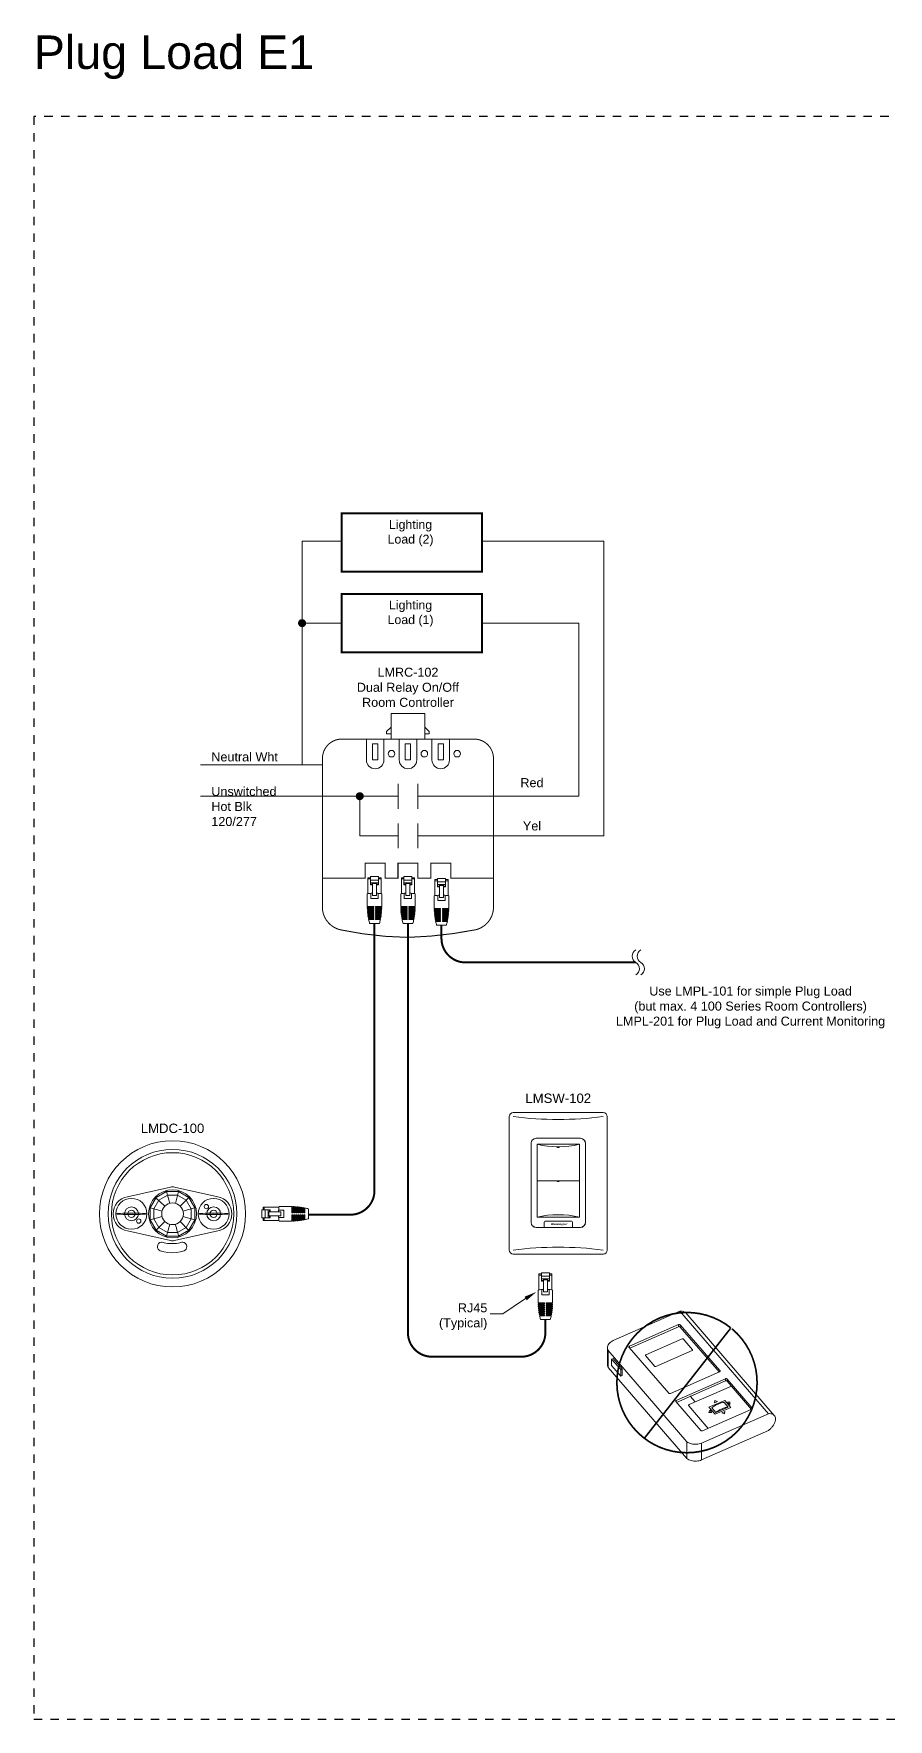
# Model space of a CAD drawing. Header units: inches. Extents: x -60 to 2005, y -577 to 104.
# Drawn here: x 11.6 to 37.2, y -9.7 to 40.7 of the extents above; entities that cross this region are included whole.
import ezdxf

# ---------------------------------------------------------------- set-up
doc = ezdxf.new("R2010")
doc.units = ezdxf.units.IN
doc.header["$MEASUREMENT"] = 0
doc.linetypes.add('Demo', pattern=[0.5, 0.25, -0.25])
doc.linetypes.add('HIDDEN2', pattern=[0.1875, 0.125, -0.0625])
doc.layers.get('0').update_dxf_attribs({"lineweight": 5})
doc.layers.add('PS Borders', color=40, linetype='Demo', lineweight=5, plot=False)
for name, color, linetype, lineweight in [('WS', 3, 'Continuous', 5), ('WS_DETAIL', 7, 'Continuous', 5), ('WS_LineVoltage', 1, 'Continuous', 5)]:
    doc.layers.add(name, color=color, linetype=linetype, lineweight=lineweight)
doc.styles.add('ARIAL', font='arial.ttf')

# ---------------------------------------------------------------- blocks, each defined once
blk = doc.blocks.new('A$C756910A1')
at = {"layer": 'WS_DETAIL'}
for p, q in [((0.1502355164945186, 6.597127019628033), (0.1502355164945186, 10.17284573411285)), ((0.1502355164945186, 10.17284573411285), (0.725468666911155, 10.17284573411285)), ((0.725468666911155, 9.924815362676668), (0.1502355164945186, 9.924815362676668)), ((0.725468666911155, 10.42537585766053), (0.725468666911155, 8.556956961277706)), ((0.725468666911155, 10.42537585766053), (2.506894660563006, 10.42537585766053)), ((2.506894660563063, 9.659063592378288), (0.7254686669112118, 9.659063592378288)), ((2.50689466056312, 9.057957948058288), (0.7254686669112118, 9.057957948058288)), ((0.7254686669112118, 8.735258730937062), (1.168555581693539, 8.735258730937062)), ((0.725468666911155, 8.556956961277706), (1.168555581693596, 8.556956961277706)), ((1.168555581693596, 6.169918262987323), (1.168555581693539, 9.057957948058288)), ((1.168555581693596, 8.848221287137449), (2.063807745780679, 8.848221287137449)), ((2.063807745780906, 6.169918262987323), (2.063807745780679, 9.057957948058288)), ((2.063807745780679, 8.735258730937062), (2.50689466056312, 8.735258730937062)), ((2.506894660563177, 8.556956961277706), (2.063807745780736, 8.556956961277706)), ((2.506894660563006, 10.42537585766053), (2.506894660563177, 8.556956961277706)), ((3.082127810979699, 10.17284573411285), (2.506894660563063, 10.17284573411285)), ((3.082127810979699, 9.924815362676668), (2.506894660563063, 9.924815362676668)), ((3.082127810979927, 6.597127019628033), (3.082127810979699, 10.17284573411285)), ((-6.402811436601041e-08, 6.564808555890693), (-6.402811436601041e-08, 3.726134365787232)), ((0.8080907998544546, 6.700560145413647), (0.8080907998544546, 5.545980966034392)), ((0.8080907998544546, 5.545980966034392), (2.424272527619593, 5.545980966034392)), ((1.168555581693539, 6.169918262987323), (2.063807745780906, 6.169918262987323)), ((2.42427252761965, 6.700560145413647), (2.424272527619593, 5.545980966034392)), ((3.232363391502219, 6.564808555890693), (3.232363391502219, 3.726134365787232)), ((-6.402811436601041e-08, 3.726134365787232), (1.427763863659294, 3.726134365787232)), ((0.001803363048139772, 3.50558276794095), (1.427763863659294, 3.50558276794095)), ((0.007215091914673621, 3.285031170094669), (1.427763863659294, 3.285031170094669)), ((0.01623947130153169, 3.064479572248388), (1.427763863659294, 3.064479572248388)), ((0.02888376853442765, 2.843927974402106), (1.427763863659294, 2.843927974402106)), ((0.04515819889135742, 2.623376376555825), (1.427763863659294, 2.623376376555825)), ((0.06507596708863161, 2.402824778709544), (1.427763863659294, 2.402824778709544)), ((0.08865332129224157, 2.182273180863262), (1.427763863659294, 2.182273180863433)), ((0.1159096201752448, 1.961721583016981), (1.427763863659294, 1.961721583017152)), ((0.1468674136732773, 1.74116998517087), (1.427763863659294, 1.74116998517087)), ((0.1815525382387762, 1.520618387324589), (1.427763863659294, 1.520618387324589)), ((0.2199942275513251, 1.300066789478308), (1.427763863659237, 1.300066789478308)), ((0.2622252398203102, 1.079515191632026), (1.427763863659294, 1.079515191632026)), ((0.3082820030148525, 0.8589635937857452), (1.427763863659294, 0.8589635937857452)), ((0.8902139495456538, 3.726134365787232), (0.8902139495456538, 3.50558276794095)), ((0.8902139495456538, 3.285031170094669), (0.8902139495456538, 3.064479572248388)), ((0.8902139495456538, 2.843927974402106), (0.8902139495456538, 2.623376376555825)), ((0.8902139495457106, 2.402824778709544), (0.8902139495457106, 2.182273180863262)), ((0.8902139495457106, 1.961721583017152), (0.8902139495457106, 1.74116998517087)), ((0.8902139495457106, 1.520618387324589), (0.8902139495457106, 1.300066789478308)), ((0.8902139495457106, 1.079515191632026), (0.8902139495457106, 0.8589635937857452)), ((1.427763863659294, 3.50558276794095), (1.427763863659237, 3.726134365787232)), ((1.427763863659294, 3.064479572248388), (1.427763863659294, 3.285031170094669)), ((1.427763863659294, 2.623376376555825), (1.427763863659294, 2.843927974402106)), ((1.427763863659294, 2.182273180863262), (1.427763863659294, 2.402824778709544)), ((1.427763863659237, 1.74116998517087), (1.427763863659294, 1.961721583017152)), ((1.427763863659294, 1.300066789478308), (1.427763863659237, 1.520618387324589)), ((1.427763863659294, 0.8589635937857452), (1.427763863659294, 1.079515191632026)), ((1.804599463815038, 3.726134365787232), (3.232363391502219, 3.726134365787232)), ((1.804599463814753, 3.50558276794095), (1.804599463814753, 3.726134365787232)), ((1.804599463814981, 3.50558276794095), (3.230559964426021, 3.50558276794095)), ((1.804599463814981, 3.285031170094669), (3.225148235559374, 3.285031170094669)), ((1.804599463814753, 3.064479572248388), (1.804599463814753, 3.285031170094669)), ((1.804599463814981, 3.064479572248388), (3.216123856172572, 3.064479572248388)), ((1.804599463814981, 2.843927974402106), (3.203479558939677, 2.843927974402106)), ((1.804599463814753, 2.623376376555825), (1.804599463814753, 2.843927974402106)), ((1.804599463814924, 2.623376376555825), (3.187205128582747, 2.623376376555825)), ((1.804599463814867, 2.402824778709544), (3.167287360385473, 2.402824778709544)), ((1.804599463814753, 2.182273180863262), (1.804599463814753, 2.402824778709544)), ((1.804599463814867, 2.182273180863433), (3.143710006181806, 2.182273180863433)), ((1.804599463814867, 1.961721583017152), (3.116453707298803, 1.961721583017152)), ((1.804599463814753, 1.74116998517087), (1.804599463814753, 1.961721583017152)), ((1.80459946381481, 1.74116998517087), (3.085495913800827, 1.74116998517087)), ((1.80459946381481, 1.520618387324589), (3.050810789235328, 1.520618387324589)), ((1.804599463814753, 1.300066789478308), (1.804599463814753, 1.520618387324589)), ((1.804599463814753, 1.300066789478308), (3.012369099922722, 1.300066789478308)), ((1.804599463814753, 1.079515191632026), (2.970138087653794, 1.079515191632026)), ((1.804599463814753, 0.8589635937857452), (1.804599463814753, 1.079515191632026)), ((1.804599463814753, 0.8589635937857452), (2.924081324459308, 0.8589635937857452)), ((2.34214937792845, 3.726134365787232), (2.34214937792845, 3.50558276794095)), ((2.34214937792845, 3.285031170094669), (2.34214937792845, 3.064479572248388)), ((2.34214937792845, 2.843927974402106), (2.34214937792845, 2.623376376555825)), ((2.34214937792845, 2.402824778709544), (2.34214937792845, 2.182273180863433)), ((2.34214937792845, 1.961721583017152), (2.34214937792845, 1.74116998517087)), ((2.34214937792845, 1.520618387324589), (2.342149377928394, 1.300066789478308)), ((2.34214937792845, 1.079515191632026), (2.342149377928394, 0.8589635937857452)), ((2.691792117421215, -1.891327769953932e-07), (0.524929496546207, -1.891327769953932e-07))]:
    blk.add_line(p, q, dxfattribs=at)
for centre, radius, start, end in [((1.61618166373708, -0.5828206012761257), 7.328072457716479, 93.50202068223433, 102.7411415662108), ((1.61618166373708, -0.5828206012761257), 7.328072457716479, 77.25885843378917, 86.49797931776406), ((13.48717119514313, 3.726134365787232), 13.48717125917128, 180.9369821694481, 181.8742150375743), ((13.48717119514313, 3.726134365787232), 13.48717125917128, 182.8119499073921, 183.7504392946456), ((13.48717119514313, 3.726134365787232), 13.48717125917128, 184.6899375443662, 185.6307014597895), ((13.48717119514313, 3.726134365787232), 13.48717125917128, 186.5729909480418, 187.5170696871769), ((13.48717119514313, 3.726134365787232), 13.48717125917128, 188.4632058194769, 189.4116726762505), ((13.48717119514313, 3.726134365787232), 13.48717125917128, 190.3627495398733, 191.316722449262), ((13.48717119514313, 3.726134365787232), 13.48717125917128, 192.2738850556991, 196.037861357714), ((-10.25480786766903, 3.726134365787232), 13.48717125917128, 343.9621386422843, 347.7261149443008), ((-10.25480786766903, 3.726134365787232), 13.48717125917128, 348.683277550738, 349.6372504601267), ((-10.25480786766903, 3.726134365787232), 13.48717125917128, 350.5883273237479, 351.5367941805232), ((-10.25480786766903, 3.726134365787232), 13.48717125917128, 352.4829303128231, 353.4270090519582), ((-10.25480786766903, 3.726134365787232), 13.48717125917128, 354.3692985402105, 355.3100624556338), ((-10.25480786766903, 3.726134365787232), 13.48717125917128, 356.2495607053528, 357.1880500926079), ((-10.25480786766903, 3.726134365787232), 13.48717125917128, 358.1257849624257, 359.0630178305502)]:
    blk.add_arc(centre, radius, start, end, dxfattribs=at)
blk = doc.blocks.new('RJ45')
at = {"layer": 'WS_DETAIL', "xscale": 1.117448685388325, "yscale": 1.117448685388325, "zscale": 1.117448685388325}
blk.add_blockref('A$C756910A1', (59.47218582368797, 150.6837771156898), dxfattribs=at)
blk = doc.blocks.new('A$C28216DC1')
at = {"layer": 'WS_DETAIL'}
blk.add_lwpolyline([(22.83697542765259, 8.112517251238131), (17.12524449549676, 4.269726804033439), (13.97524449549678, 4.269726804033439)], dxfattribs=at)
blk.add_solid([(23.11238709094368, 7.665557056451917), (22.56156376436138, 8.559477446024175), (25.51873659636902, 9.764987230984957)], dxfattribs=at)
at = {"layer": 'WS_DETAIL', "linetype": 'Continuous', "insert": (13.28571388347677, 3.589285798523576), "char_height": 2.25, "width": 37.309, "attachment_point": 6, "style": 'ARIAL'}
blk.add_mtext('\\pi29.81;RJ45\\P\\pi22.42;(Typical)', dxfattribs=at)
blk = doc.blocks.new('LMCT-100_i')
at = {"extrusion": (0, 0.700492184359551, 0.7136600728996858)}
for p, q in [((-24.44051979971255, 12.57079263700643), (-4.486888448264381, 21.33803631220189)), ((21.95624224079938, -9.313661705368759), (-4.486888448264381, 21.33803631220189)), ((-2.717231222887222, 20.82463144037501), (23.72589946617654, -9.827066577195637)), ((-19.59954301198695, 10.8448005111868), (-4.884778227331026, 17.31018649622479)), ((-4.884778227331026, 16.68863480491632), (-19.51727509472448, 10.25939576799874)), ((-4.886618127256838, 17.30576061950671), (-4.886618127256838, 16.68420892819825)), ((-4.391321453515843, 17.22167824192627), (-4.391321453515843, 16.6001265506178)), ((-4.389481553587302, 17.22610411864434), (7.4703245793321, 3.582502507329536)), ((7.204379002238511, 3.165466231615255), (-4.389481553587302, 16.60455242733519)), ((-26.12899099522338, 10.41384870882871), (-26.12899099522338, 5.370304981418485)), ((-7.852679066070323, -3.148610614938207), (-19.71736153760548, 10.49132705089551)), ((-19.59954301198695, 10.8448005111868), (-19.59954301198695, 10.35475706943043)), ((-25.93475243969851, 9.587395269812532), (-25.93475243969851, 4.543851542402308)), ((-25.91847828684502, 9.587395269812475), (-2.402860227256951, -17.68972491535828)), ((-24.48422614647234, 7.23458586024276), (-24.92059356886921, 7.042854367529117)), ((-24.92059356886921, 7.042854367529117), (-22.19961539260521, 3.888817791757674)), ((-24.92059356886921, 7.042854367529117), (-24.92059356886921, 5.109951032175104)), ((-22.19961539260521, 1.955914456403661), (-24.92059356886921, 5.109951032175104)), ((-22.19961539260521, 3.888817791757674), (-21.76324797020834, 4.080549284471317)), ((-22.19961539260521, 1.955914456403661), (-22.19961539260521, 3.888817791757674)), ((-21.76324797020834, 2.147645949117305), (-22.19961539260521, 1.955914456403661)), ((-21.76324797020834, 2.147645949117305), (-21.76324797020834, 4.080549284471317)), ((7.357382392326599, 3.232692992519333), (-7.357382392326599, -3.232692992519333)), ((-5.597474011296526, -5.329236924383622), (9.1172907733594, 1.136149060654361)), ((9.1172907733594, 0.5145973693458927), (-5.515206094036785, -5.914641667571686)), ((7.4703245793321, 3.582502507329536), (7.4703245793321, 3.313141944706558)), ((9.1172907733594, 1.136149060654361), (9.1172907733594, 0.5145973693458927)), ((9.612587447100395, 1.052066683073917), (17.09923738494172, -7.626124101380356)), ((9.612587447100395, 1.052066683073917), (9.612587447100395, 0.4305149917654489)), ((16.89915094206344, -8.015744509792057), (9.612587447100395, 0.4305149917654489)), ((-1.719235093600673, -6.577313333591064), (10.88177504505302, -1.040670679762343)), ((0.06747602143377662, -5.792266669814808), (-1.381705464251809, -4.098460611872952)), ((1.771357400926263, -14.36090116912851), (-5.715292536915058, -5.682710384674238)), ((-5.597474011296526, -5.329236924383622), (-5.597474011296526, -5.819280366139992)), ((3.956620872595977, -13.70244448404719), (-1.837053619219205, -6.93078679388168)), ((21.95624224079938, -9.313661705368759), (2.002610889351217, -18.08090538056422)), ((16.98141885932591, -7.979597561670971), (2.266654074669987, -14.44498354670964)), ((4.196758868833513, -7.40272961407436), (8.897864638740884, -5.337153724566633)), ((5.997204944441819, -9.489726424529863), (4.196758868833513, -7.40272961407436)), ((5.046376387477267, -8.959563127413503), (4.420211630052563, -8.233740860770013)), ((6.239682926851401, -8.966134933336662), (5.035606657972039, -7.570423411210186)), ((5.997204944441819, -9.489726424529863), (10.69831071435192, -7.424150535022818)), ((6.239682926851401, -8.966134933336662), (9.961627843581027, -7.330783580198158)), ((8.757551574701665, -5.935072058071682), (9.961627843581027, -7.330783580198158)), ((10.69831071435192, -7.424150535022818), (8.897864638740884, -5.337153724566633)), ((17.09923738494172, -7.626124101380356), (17.09923738494172, -7.895484664003334)), ((2.002610889351217, -23.12444910797444), (21.95624224079938, -14.35720543277898)), ((-2.402860227256951, -22.73326864276851), (-2.402860227256951, -17.68972491535828)), ((2.002610889351217, -18.08090538056422), (2.002610889351217, -23.12444910797444))]:
    blk.add_line(p, q, dxfattribs=at)
at = {"extrusion": (0, 0.7004921843595511, 0.7136600728996857)}
for p, q in [((-14.70931193467322, 8.31318219588411), (-3.840769307048959, 13.08861178723532)), ((-3.474935867597651, 13.02650730113942), (-0.7298737424184765, 9.81294233349854)), ((-12.03145932184316, 4.847181525602537), (-14.79633443803823, 8.052101476814869)), ((-0.7970832547675855, 9.560506630858526), (-11.66562588239185, 4.785077039507314))]:
    blk.add_line(p, q, dxfattribs=at)
for p, q in [((4.420211630052563, -8.233740860770013), (4.201160979405813, -8.906502065499353)), ((5.046376387477267, -8.959563127413503), (4.201160979405813, -8.906502065499353)), ((5.825124915138531, -6.070332663153067), (5.926945866458027, -5.370173167030771)), ((6.708125768245282, -5.697224422002819), (5.926945866458027, -5.370173167030771)), ((8.869790295071198, -9.361125233524717), (8.088610393286672, -9.03407397855267)), ((8.869790295071198, -9.361125233524717), (8.971611246390694, -8.660965737402421)), ((9.77815497038182, -5.848490954114595), (10.47576362223708, -5.730452845883065)), ((10.40431972780925, -6.574313220758086), (10.47576362223708, -5.730452845883065))]:
    blk.add_line(p, q)
at = {"extrusion": (-0.3104717444789598, -0.6279304071543332, 0.7136600728996858)}
for p, q in [((6.708125768245282, -5.697224422002819), (5.825124915138531, -6.070332663153067)), ((8.971611246390694, -8.660965737402421), (8.088610393286672, -9.03407397855267))]:
    blk.add_line(p, q, dxfattribs=at)
at = {"extrusion": (-0.6929211542447129, 0.1027111208632735, 0.7136600728996859)}
blk.add_line((10.40431972780925, -6.574313220758086), (9.77815497038182, -5.848490954114595), dxfattribs=at)
for centre in [(-4.705031251709897, 16.86816472484861), (-4.705031251709897, 16.24661303354014)]:
    blk.add_arc(centre, 0.4771710611675499, 48.60147049719829, 112.128986315315)
for points, knots in [([(-4.486888448264381, 21.33803631220189), (-4.238120042198261, 21.37196342360994), (-3.764438251418596, 21.37781585958783), (-3.162233271927562, 21.20833884516355), (-2.850650531434894, 20.97660660489714), (-2.722663423943686, 20.83092583641428), (-2.717233280273376, 20.82462966565231)], [0, 0, 0, 0, 0.1, 0.2, 0.3, 0.3044798533562353, 0.3044798533562353, 0.3044798533562353, 0.3044798533562353]), ([(-25.93475243969851, 4.543851542402308), (-26.02222962250062, 4.723554127110219), (-26.10790650958597, 4.999213777196928), (-26.12888773163604, 5.279839559574611), (-26.12889718327688, 5.370304986410247)], [0, 0, 0, 0, 0.1666666666666667, 0.2459577963365141, 0.2459577963365141, 0.2459577963365141, 0.2459577963365141])]:
    blk.add_open_spline(points, degree=3, knots=knots)
for points in [[(-24.44051979972073, 12.57079263701598), (-24.66779222213563, 12.47137887889335), (-25.08942409667952, 12.23496452175732), (-25.59616974323262, 11.78912937907444), (-25.95024997012342, 11.27362754511159), (-26.13427377758717, 10.71474637041842), (-26.13834288578209, 10.14068450799323), (-26.02222962250062, 9.767097854521126), (-25.93475243969851, 9.587395269812532)], [(-19.71736153760548, 10.49132705089551), (-19.73392828173792, 10.51039758860907), (-19.75968319656431, 10.55170596931384), (-19.77480703516221, 10.61867621791907), (-19.76504952680307, 10.68615990578337), (-19.73118430538716, 10.74955102864692), (-19.67542667518364, 10.80448832258185), (-19.62636753781817, 10.83309614679592), (-19.59954301198695, 10.8448005111868)], [(-3.840769307048959, 13.08861178723532), (-3.821031925923762, 13.09734444727587), (-3.778279106577884, 13.11092037467142), (-3.708967095519711, 13.1188924505318), (-3.639123691666555, 13.11374907397885), (-3.573515958377811, 13.0958980428145), (-3.516657660788496, 13.06650708794041), (-3.48704950090314, 13.04064704175175), (-3.474935867597651, 13.02650730113942)], [(-14.79633443803823, 8.052101476814869), (-14.80857087996856, 8.066187257668389), (-14.82759384049359, 8.0966982378402), (-14.8387645310836, 8.146163452703831), (-14.83155749127991, 8.196007901389066), (-14.80654413850471, 8.242829521111844), (-14.76536072921635, 8.283407017913078), (-14.72912492568639, 8.304537179454883), (-14.70931193467322, 8.31318219588411)], [(-0.7298737424184765, 9.81294233349854), (-0.7176373004881498, 9.79885655264502), (-0.6986143399603861, 9.76834557247389), (-0.6874436493731082, 9.718880357609578), (-0.6946506891767967, 9.669035908925025), (-0.7196640419520008, 9.622214289202248), (-0.7608474512376233, 9.581636792401014), (-0.7970832547675855, 9.560506630858526), (-0.8168962457834823, 9.551861614429981)], [(-11.66562588239185, 4.785077039507314), (-11.68536326351705, 4.776344379466764), (-11.72811608286293, 4.762768452071214), (-11.7974280939211, 4.754796376210834), (-11.86727149777425, 4.759939752763785), (-11.932879231063, 4.77779078392814), (-11.98973752865231, 4.807181738802228), (-12.01934568853494, 4.833041784990883), (-12.03145932184316, 4.847181525602537)], [(7.4703245793321, 3.582502507329536), (7.486891323464533, 3.563431969615976), (7.512646238290927, 3.522123588911199), (7.527770076888828, 3.455153340305969), (7.518012568532413, 3.387669652441673), (7.484147347116505, 3.324278529578123), (7.42838971691026, 3.269341235643196), (7.379330579547513, 3.240733411429119), (7.352506053713569, 3.229029047038239)], [(9.1172907733594, 1.136149060654361), (9.144012932041278, 1.147972084480671), (9.20189536413136, 1.16635233887223), (9.295735906914615, 1.177145618628856), (9.390295894823339, 1.170182074503145), (9.479121268794643, 1.146013818118718), (9.556100906610936, 1.10622182368229), (9.596186971812585, 1.071210276134252), (9.612587447100395, 1.052066683073917)], [(9.612587447100395, 0.4305149917654489), (9.596186971812585, 0.4496585848257837), (9.556100906610936, 0.4846701323738216), (9.479121268794643, 0.5244621268102492), (9.390295894823339, 0.548630383194677), (9.295735906914615, 0.5555939273203876), (9.20189536413136, 0.5448006475637612), (9.144012932041278, 0.5264203931715201), (9.1172907733594, 0.5145973693458927)], [(-7.357382392326599, -3.232692992519333), (-7.384104551011205, -3.24451601634496), (-7.441986983101287, -3.262896270736519), (-7.535827525884542, -3.273689550493145), (-7.630387513793266, -3.266726006367435), (-7.71921288776457, -3.242557749983007), (-7.796192525580864, -3.202765755546579), (-7.836278590782513, -3.167754207998541), (-7.852679066070323, -3.148610614938207)], [(-5.715292536915058, -5.682710384674238), (-5.731859281047491, -5.66363984696136), (-5.757614195873884, -5.622331466256583), (-5.772738034471786, -5.555361217651352), (-5.762980526112642, -5.487877529787056), (-5.729115304696734, -5.424486406923506), (-5.673357674493218, -5.36954911298858), (-5.624298537130471, -5.340941288774502), (-5.597474011296526, -5.329236924383622)], [(-1.837053619219205, -6.93078679388168), (-1.853620363351638, -6.911716256168802), (-1.879375278178031, -6.870407875464025), (-1.894499116775933, -6.803437626858795), (-1.884741608416789, -6.735953938994498), (-1.850876387000881, -6.672562816130949), (-1.795118756797365, -6.617625522196022), (-1.74605961943189, -6.589017697981944), (-1.719235093600673, -6.577313333591064)], [(5.035606657972039, -7.570423411210186), (5.327482547349518, -7.335464339756754), (5.938663606628779, -6.905081994664215), (6.896579116336852, -6.401502214649554), (7.854494626042197, -6.063302516440217), (8.465675685324186, -5.956602344371731), (8.757551574701665, -5.935072058071682)], [(9.961627843581027, -7.330783580198158), (9.669751954203548, -7.352313866498207), (9.058570894924287, -7.459014038566693), (8.100655385216214, -7.79721373677603), (7.142739875508141, -8.30079351679069), (6.53155881622888, -8.73117586188323), (6.239682926851401, -8.966134933336662)], [(17.09923738494172, -7.626124101380356), (17.11580412907415, -7.645194639093233), (17.14155904390054, -7.686503019798693), (17.15668288249844, -7.753473268403241), (17.14692537414203, -7.820956956267537), (17.11306015272612, -7.884348079131769), (17.0573025225226, -7.939285373066696), (17.00824338515713, -7.967893197280773), (16.98141885932591, -7.979597561670971)], [(21.95624224079938, -14.35720543277898), (22.2050106468655, -14.1725243924916), (22.67869243764517, -13.76212340460643), (23.2808974171362, -13.06345170830855), (23.73803204733895, -12.32175630499887), (24.02358014820902, -11.58092101803504), (24.12065440332617, -10.88443229475888), (24.02358014820902, -10.27324871060387), (23.73803204733895, -9.783342163096904), (23.2808974171362, -9.4433591724071), (22.67869243764517, -9.273882157982825), (22.2050106468655, -9.279734593960029), (21.95624224079938, -9.313661705368759)], [(2.266654074669987, -14.44498354670964), (2.239931915988109, -14.45680657053526), (2.182049483898027, -14.4751868249275), (2.088208941112043, -14.48598010468413), (1.993648953203319, -14.47901656055774), (1.904823579232016, -14.45484830417331), (1.827843941415722, -14.41505630973688), (1.787757876214073, -14.38004476218953), (1.771357400926263, -14.36090116912851)], [(-2.402860227256951, -17.68972491535828), (-2.217414751289198, -17.82638210730147), (-1.802286269346496, -18.06858719726642), (-1.082219676302429, -18.32447769354621), (-0.3001179330253763, -18.45886179424883), (0.5042814598996301, -18.46534985819835), (1.290258562984036, -18.34318736922546), (1.775895719195887, -18.18096508065582), (2.002610889351217, -18.08090538056422)], [(2.002610889351217, -23.12444910797444), (1.775895719195887, -23.22450880806605), (1.290258562984036, -23.38673109663569), (0.5042814598996301, -23.50889358560858), (-0.3001179330253763, -23.50240552165906), (-1.082219676302429, -23.36802142095644), (-1.802286269346496, -23.11213092467733), (-2.217414751289198, -22.86992583471169), (-2.402860227256951, -22.73326864276851)]]:
    blk.add_open_spline(points, degree=3)
at = {"layer": 'WS_DETAIL'}
blk.add_line((-24.48422614647234, 7.23458586024276), (-21.76324797020834, 4.080549284471317), dxfattribs=at)
at = {"layer": 'WS_DETAIL', "extrusion": (0, 0.700492184359551, 0.7136600728996858)}
blk.add_line((-25.93475243969851, 4.543851542402308), (-2.402860227256951, -22.73326864276851), dxfattribs=at)
blk = doc.blocks.new('WallPlate1Gang')
for p, q in [((-11.71560339813476, 0.9597739813546919), (-11.71560339813476, 32.86604029849464)), ((-10.75582941678005, 33.82581427984933), (10.75582941678005, 33.82581427984933)), ((11.71560339813465, 32.86604029849464), (11.7156033981347, 0.9597739813546919)), ((-6.49294022247841, 26.51140040453539), (-6.49294022247841, 7.568889972714588)), ((-5.313412222478405, 27.69092840453541), (5.313412222478462, 27.6909284045354)), ((6.492940222478467, 26.51140040453539), (6.492940222478467, 7.568889972714588)), ((5.313412222478462, 6.389361972714581), (-5.313412222478405, 6.389361972714583)), ((-10.75582941678005, 0), (10.75582941678005, 0))]:
    blk.add_line(p, q)
for centre, radius, start, end in [((-10.75582941678005, 32.86604029849464), 0.9597739813546936, 90, 180), ((0, 117.4969981857144), 85.31170435146186, 262.7570542872498, 277.2429457127502), ((10.75582941678005, 32.86604029849464), 0.9597739813546936, 0, 90), ((-5.313412222478405, 26.51140040453539), 1.179528000000007, 90, 180), ((5.313412222478462, 26.51140040453539), 1.179528000000007, 0, 90), ((-5.313412222478405, 7.568889972714588), 1.179528000000007, 180, 270), ((5.313412222478462, 7.568889972714588), 1.179528000000007, 270, 0), ((-10.75582941678005, 0.9597739813546919), 0.9597739813546936, 180, 270), ((0, -83.67118390586506), 85.31170435146186, 82.75705428724983, 97.24294571275018), ((10.75582941678005, 0.9597739813546919), 0.9597739813546936, 270, 0)]:
    blk.add_arc(centre, radius, start, end)
blk = doc.blocks.new('*U137')
blk.add_blockref('WallPlate1Gang', (-0.004688116605848336, -0.006767870004068754))
blk = doc.blocks.new('*U251')
for p, q in [((-5.315538437853547, 21.31009046800801), (5.315538437853661, 21.31009046800801)), ((-6.495538437853497, 20.13009046800801), (-6.495538437853497, 1.180000000000007)), ((-5.071175672694949, 2.442674479446922), (-5.071175672694949, 19.88572770284941)), ((-5.07117567269492, 19.88572770284942), (5.071175672695091, 19.88572770284942)), ((-5.07117567269492, 19.88572770284942), (5.071175672695091, 19.88572770284942)), ((-0.3324708052654159, 19.2946800426495), (-0.3324708052654159, 19.18837518571002)), ((0.3324708052651886, 19.2946800426495), (0.3324708052651886, 19.18837518571002)), ((5.071175672695063, 19.88572770284941), (5.071175672694949, 2.442674479446922)), ((6.495538437853611, 20.13009046800801), (6.495538437853611, 1.180000000000007)), ((-5.071175672694953, 11.16420109114817), (-4.440892098500626e-15, 11.16420109114817)), ((-0.3324708052652738, 11.16671803299526), (-0.3324708052652738, 11.06041317605577)), ((0, 11.16420109114817), (5.071175672694949, 11.16420109114817)), ((0.3324708052653307, 11.16671803299526), (0.3324708052653307, 11.06041317605577)), ((5.315538437853661, 0), (-5.315538437853547, 0)), ((5.071175672695091, 2.442674479446922), (-5.071175672695034, 2.442674479446865)), ((-3.379226780364775, 1.238962718731031), (-3.379226780364775, 0)), ((3.140689508196488, 1.477499990899361), (-3.140689508196374, 1.477499990899361)), ((3.379226780364775, 1.238962718731031), (3.379226780364775, 0))]:
    blk.add_line(p, q)
for centre, radius, start, end in [((-5.315538437853547, 20.13009046800801), 1.180000000000007, 90, 180), ((5.315538437853661, 20.13009046800801), 1.180000000000007, 0, 90), ((1.13686837721616e-13, 41.25198141731585), 21.95981831651355, 256.6481829595008, 283.351817040499), ((-1.13686837721616e-13, 19.7343967837684), 0.639278047409695, 238.6628985518252, 301.3371014481739), ((2.842170943040401e-14, 11.60643477411416), 0.639278047409695, 238.6628985518252, 301.3371014481748), ((-5.315538437853547, 1.180000000000007), 1.180000000000007, 180, 270), ((1.13686837721616e-13, -18.9235792350195), 21.95981831651355, 76.6481829595008, 103.3518170404992), ((-3.140689508196374, 1.238962718731031), 0.2385372721683337, 90, 180), ((3.140689508196488, 1.238962718731031), 0.2385372721683337, 0, 90), ((5.315538437853661, 1.180000000000007), 1.180000000000007, 270, 0)]:
    blk.add_arc(centre, radius, start, end)
at = {"style": 'ARIAL'}
for s, insert, char_height, width, attachment_point in [('LMSW-102', (2.842170943040401e-14, 32.01990071298874), 2.25, 40.97047812115534, 2), ('{\\fArial|b1|i1|c0|p34;Wattstopper}', (-1.78636743001195, 1.039014311845471), 0.4798030524714236, 3.795287965258611, 1)]:
    blk.add_mtext(s, dxfattribs=dict(at, insert=insert, char_height=char_height, width=width, attachment_point=attachment_point))
blk = doc.blocks.new('*U257')
at = {"lineweight": 18}
for points in [[(-1.435890866418106, -5.357567472254033), (-3.923371398697839, -3.92306288453122), (-5.357875986420652, -1.436660116780359), (-5.357875986420652, 1.433426823194026), (-3.923371398697839, 3.920907355473645), (-1.435890866418106, 5.356489707725217), (1.434196073556052, 5.356489707725217), (3.921137723571462, 3.920907355473645), (5.356720075822921, 1.433426823194026), (5.356720075822921, -1.436660116780359), (3.921137723571462, -3.92306288453122), (1.434196073556052, -5.357567472254033), (-1.435890866418106, -5.357567472254033)], [(-1.197166023307375, -4.466256207004704), (-3.269168329766387, -3.268859815599768), (-4.465486956642678, -1.19631862687632), (-4.465486956642678, 1.196318626876263), (-3.269168329766387, 3.267782051070952), (-1.197166023307375, 4.464100677947243), (1.196010112709644, 4.464100677947243), (3.268012419168656, 3.267782051070952), (4.464331046044947, 1.196318626876263), (4.464331046044947, -1.19631862687632), (3.268012419168656, -3.268859815599768), (1.196010112709644, -4.466256207004704), (-1.197166023307375, -4.466256207004704)], [(-1.435890866418106, 5.356489707725217), (-0.6712169332931239, 2.502569235681648)], [(1.434196073556052, 5.356489707725217), (0.6700610226956201, 2.502569235681648)], [(-2.503416632112646, 0.6703695368620117), (-5.357875986420652, 1.433426823194026)], [(-3.969715273432655, 3.837919486762388), (-1.83250821298617, 1.830044169761976)], [(3.921137723571462, 3.920907355473645), (1.830813420124116, 1.830044169761976)], [(5.356720075822921, 1.433426823194026), (2.502260721515029, 0.6703695368620117)], [(-2.503416632112646, -0.6703695368621823), (-5.357875986420652, -1.436660116780359)], [(-1.83250821298617, -1.832199698819551), (-3.923371398697839, -3.92306288453122)], [(-0.6712169332931239, -2.502569235681705), (-1.435890866418106, -5.357567472254033)], [(3.874793848836532, -3.948929233220412), (1.828119008802275, -1.836510756934473)], [(5.356720075822921, -1.436660116780359), (2.502260721515029, -0.6703695368621823)]]:
    blk.add_lwpolyline(points, dxfattribs=at)
for points, knots in [([(17.49127090465169, -2.842170943040401e-14), (17.49127090465169, -9.661081235422472), (9.65969495672681, -17.49211830108268), (-0.0003085141666474556, -17.49211830108268), (-9.6619286318533, -17.49211830108268), (-17.49188793298487, -9.661081235422472), (-17.49188793298487, -2.842170943040401e-14), (-17.49188793298487, 9.658925706364784), (-9.6619286318533, 17.49211830108251), (-0.0003085141666474556, 17.49211830108251), (9.65969495672681, 17.49211830108251), (17.49127090465169, 9.658925706364784), (17.49127090465169, -2.842170943040401e-14)], [0, 0, 0, 0, 1, 1, 1, 2, 2, 2, 3, 3, 3, 4, 4, 4, 4]), ([(15.40633542384791, -2.842170943040401e-14), (15.40633542384791, -8.508950954223593), (8.50810355779248, -15.40772170254334), (-0.0003085141666474556, -15.40772170254334), (-8.509259468390212, -15.40772170254334), (-15.40749133444541, -8.508950954223593), (-15.40749133444541, -2.842170943040401e-14), (-15.40749133444541, 8.507873189694777), (-8.509259468390212, 15.40664393801453), (-0.0003085141666474556, 15.40664393801453), (8.50810355779248, 15.40664393801453), (15.40633542384791, 8.507873189694777), (15.40633542384791, -2.842170943040401e-14)], [0, 0, 0, 0, 1, 1, 1, 2, 2, 2, 3, 3, 3, 4, 4, 4, 4]), ([(14.62603390505643, -2.842170943040401e-14), (14.62603390505643, -8.078922907265252), (8.077536628569817, -14.62742018375198), (-0.0003085141666474556, -14.62742018375198), (-8.078692539167548, -14.62742018375198), (-14.62718981565416, -8.078922907265252), (-14.62718981565416, -2.842170943040401e-14), (-14.62718981565416, 8.077845142736436), (-8.078692539167548, 14.6252646546944), (-0.0003085141666474556, 14.6252646546944), (8.077536628569817, 14.6252646546944), (14.62603390505643, 8.077845142736436), (14.62603390505643, -2.842170943040401e-14)], [0, 0, 0, 0, 1, 1, 1, 2, 2, 2, 3, 3, 3, 4, 4, 4, 4]), ([(-14.21278935436243, -2.842170943040401e-14), (-14.21278935436243, 2.034819430218334), (-12.7443351839849, 3.730143033890812), (-10.80867009040861, 4.078260976666428), (-10.80867009040861, 4.078260976666428), (-0.4648250260437976, 6.399765771523647), (-0.4648250260437976, 6.399765771523647), (-0.3322599890116749, 6.429943178327761), (-0.1727508387613739, 6.449342939844627), (-0.0003085141666474556, 6.449342939844627)], [0, 0, 0, 0, 1, 1, 1, 2, 2, 2, 3, 3, 3, 3]), ([(5.737709836724491, -2.842170943040401e-14), (5.737709836724491, -3.170783243486454), (3.169396964791019, -5.739096115419926), (-0.0003085141666474556, -5.739096115419926), (-3.170013993124428, -5.739096115419926), (-5.738865747322222, -3.170783243486454), (-5.738865747322222, -2.842170943040401e-14), (-5.738865747322222, 3.168627714428879), (-3.170013993124428, 5.73801835089111), (-0.0003085141666474556, 5.73801835089111), (3.169396964791019, 5.73801835089111), (5.737709836724491, 3.168627714428879), (5.737709836724491, -2.842170943040401e-14)], [0, 0, 0, 0, 1, 1, 1, 2, 2, 2, 3, 3, 3, 4, 4, 4, 4]), ([(14.2116334437647, -2.842170943040401e-14), (14.2116334437647, 2.034819430218334), (12.74264039112296, 3.730143033890812), (10.80697529754667, 4.078260976666428), (10.80697529754667, 4.078260976666428), (0.4631302331817437, 6.399765771523647), (0.4631302331817437, 6.399765771523647), (0.3311040784139436, 6.429943178327761), (0.17159492816387, 6.449342939844627), (-0.0003085141666474556, 6.449342939844627)], [0, 0, 0, 0, 1, 1, 1, 2, 2, 2, 3, 3, 3, 3]), ([(-6.134944211625736, -2.842170943040401e-14), (-6.134944211625736, -2.045597075505526), (-7.793084939057337, -3.7010433916154), (-9.835987603241108, -3.7010433916154), (-11.88050691421796, -3.7010433916154), (-13.53864764164967, -2.045597075505526), (-13.53864764164967, -2.842170943040401e-14), (-13.53864764164967, 2.042363781919306), (-11.88050691421796, 3.701043391615343), (-9.835987603241108, 3.701043391615343), (-7.793084939057337, 3.701043391615343), (-6.134944211625736, 2.042363781919306), (-6.134944211625736, -2.842170943040401e-14)], [0, 0, 0, 0, 1, 1, 1, 2, 2, 2, 3, 3, 3, 4, 4, 4, 4]), ([(-6.134944211625736, -2.842170943040401e-14), (-6.134944211625736, -2.045597075505526), (-7.793084939057337, -3.7010433916154), (-9.835987603241108, -3.7010433916154), (-11.88050691421796, -3.7010433916154), (-13.53864764164967, -2.045597075505526), (-13.53864764164967, -2.842170943040401e-14), (-13.53864764164967, 2.042363781919306), (-11.88050691421796, 3.701043391615343), (-9.835987603241108, 3.701043391615343), (-7.793084939057337, 3.701043391615343), (-6.134944211625736, 2.042363781919306), (-6.134944211625736, -2.842170943040401e-14)], [0, 0, 0, 0, 1, 1, 1, 2, 2, 2, 3, 3, 3, 4, 4, 4, 4]), ([(-6.139255269740772, -2.842170943040401e-14), (-6.139255269740772, -0.09268774946977487), (-7.794701585850532, -0.1670535019511874), (-9.835987603241108, -0.1670535019511874), (-11.87889026742499, -0.1670535019511874), (-13.53325881900599, -0.09268774946977487), (-13.53325881900599, -2.842170943040401e-14), (-13.53325881900599, 0.0905322204122001), (-11.87889026742499, 0.1638202083649674), (-9.835987603241108, 0.1638202083649674), (-7.794701585850532, 0.1638202083649674), (-6.139255269740772, 0.0905322204122001), (-6.139255269740772, -2.842170943040401e-14)], [0, 0, 0, 0, 1, 1, 1, 2, 2, 2, 3, 3, 3, 4, 4, 4, 4]), ([(-6.139255269740772, -2.842170943040401e-14), (-6.139255269740772, -0.09268774946977487), (-7.794701585850532, -0.1670535019511874), (-9.835987603241108, -0.1670535019511874), (-11.87889026742499, -0.1670535019511874), (-13.53325881900599, -0.09268774946977487), (-13.53325881900599, -2.842170943040401e-14), (-13.53325881900599, 0.0905322204122001), (-11.87889026742499, 0.1638202083649674), (-9.835987603241108, 0.1638202083649674), (-7.794701585850532, 0.1638202083649674), (-6.139255269740772, 0.0905322204122001), (-6.139255269740772, -2.842170943040401e-14)], [0, 0, 0, 0, 1, 1, 1, 2, 2, 2, 3, 3, 3, 4, 4, 4, 4]), ([(-8.181080169395784, -2.842170943040401e-14), (-8.181080169395784, -0.9139443203523854), (-8.922582165153187, -1.656524080638661), (-9.835987603241108, -1.656524080638661), (-10.75100968812222, -1.656524080638661), (-11.49197280161542, -0.9139443203523854), (-11.49197280161542, -2.842170943040401e-14), (-11.49197280161542, 0.9139443203523285), (-10.75100968812222, 1.653290787052327), (-9.835987603241108, 1.653290787052327), (-8.922582165153187, 1.653290787052327), (-8.181080169395784, 0.9139443203523285), (-8.181080169395784, -2.842170943040401e-14)], [0, 0, 0, 0, 1, 1, 1, 2, 2, 2, 3, 3, 3, 4, 4, 4, 4]), ([(-8.181080169395784, -2.842170943040401e-14), (-8.181080169395784, -0.9139443203523854), (-8.922582165153187, -1.656524080638661), (-9.835987603241108, -1.656524080638661), (-10.75100968812222, -1.656524080638661), (-11.49197280161542, -0.9139443203523854), (-11.49197280161542, -2.842170943040401e-14), (-11.49197280161542, 0.9139443203523285), (-10.75100968812222, 1.653290787052327), (-9.835987603241108, 1.653290787052327), (-8.922582165153187, 1.653290787052327), (-8.181080169395784, 0.9139443203523285), (-8.181080169395784, -2.842170943040401e-14)], [0, 0, 0, 0, 1, 1, 1, 2, 2, 2, 3, 3, 3, 4, 4, 4, 4]), ([(-8.971081568945522, -2.842170943040401e-14), (-8.971081568945522, -0.4785274507504766), (-9.357460152490773, -0.86652268108881), (-9.835987603241108, -0.86652268108881), (-10.31505393625611, -0.86652268108881), (-10.70251028433, -0.4785274507504766), (-10.70251028433, -2.842170943040401e-14), (-10.70251028433, 0.4785274507504198), (-10.31505393625611, 0.8665226810886395), (-9.835987603241108, 0.8665226810886395), (-9.357460152490773, 0.8665226810886395), (-8.971081568945522, 0.4785274507504198), (-8.971081568945522, -2.842170943040401e-14)], [0, 0, 0, 0, 1, 1, 1, 2, 2, 2, 3, 3, 3, 4, 4, 4, 4]), ([(-8.971081568945522, -2.842170943040401e-14), (-8.971081568945522, -0.4785274507504766), (-9.357460152490773, -0.86652268108881), (-9.835987603241108, -0.86652268108881), (-10.31505393625611, -0.86652268108881), (-10.70251028433, -0.4785274507504766), (-10.70251028433, -2.842170943040401e-14), (-10.70251028433, 0.4785274507504198), (-10.31505393625611, 0.8665226810886395), (-9.835987603241108, 0.8665226810886395), (-9.357460152490773, 0.8665226810886395), (-8.971081568945522, 0.4785274507504198), (-8.971081568945522, -2.842170943040401e-14)], [0, 0, 0, 0, 1, 1, 1, 2, 2, 2, 3, 3, 3, 4, 4, 4, 4]), ([(2.59009853060553, -2.842170943040401e-14), (2.59009853060553, -1.431271294136678), (1.430423897705566, -2.590945927036643), (-0.0003085141666474556, -2.590945927036643), (-1.431579808303297, -2.590945927036643), (-2.591254441203148, -1.431271294136678), (-2.591254441203148, -2.842170943040401e-14), (-2.591254441203148, 1.431271294136508), (-1.431579808303297, 2.590945927036472), (-0.0003085141666474556, 2.590945927036472), (1.430423897705566, 2.590945927036472), (2.59009853060553, 1.431271294136508), (2.59009853060553, -2.842170943040401e-14)], [0, 0, 0, 0, 1, 1, 1, 2, 2, 2, 3, 3, 3, 4, 4, 4, 4]), ([(6.133788301028233, -2.842170943040401e-14), (6.133788301028233, 2.042363781919306), (7.791929028459833, 3.701043391615343), (9.834831692643377, 3.701043391615343), (11.87935100362034, 3.701043391615343), (13.53695284878773, 2.042363781919306), (13.53695284878773, -2.842170943040401e-14), (13.53695284878773, -2.045597075505526), (11.87935100362034, -3.703198920672804), (9.834831692643377, -3.703198920672804), (7.791929028459833, -3.703198920672804), (6.133788301028233, -2.045597075505526), (6.133788301028233, -2.842170943040401e-14)], [0, 0, 0, 0, 1, 1, 1, 2, 2, 2, 3, 3, 3, 4, 4, 4, 4]), ([(6.138099359143041, -2.842170943040401e-14), (6.138099359143041, 0.0905322204122001), (7.793545675252801, 0.1638202083649674), (9.834831692643377, 0.1638202083649674), (11.87773435682726, 0.1638202083649674), (13.53210290840849, 0.0905322204122001), (13.53210290840849, -2.842170943040401e-14), (13.53210290840849, -0.09268774946977487), (11.87773435682726, -0.1670535019511874), (9.834831692643377, -0.1670535019511874), (7.793545675252801, -0.1670535019511874), (6.138099359143041, -0.09268774946977487), (6.138099359143041, -2.842170943040401e-14)], [0, 0, 0, 0, 1, 1, 1, 2, 2, 2, 3, 3, 3, 4, 4, 4, 4]), ([(7.569909535544127, 1.728734304062613), (7.569909535544127, 2.018652962287632), (7.805401085068809, 2.254683394076636), (8.09585862555815, 2.254683394076636), (8.385238401518734, 2.254683394076636), (8.62019106877898, 2.018652962287632), (8.62019106877898, 1.728734304062613), (8.62019106877898, 1.439893410366352), (8.385238401518734, 1.20494074310588), (8.09585862555815, 1.20494074310588), (7.805401085068809, 1.20494074310588), (7.569909535544127, 1.439893410366352), (7.569909535544127, 1.728734304062613)], [0, 0, 0, 0, 1, 1, 1, 2, 2, 2, 3, 3, 3, 4, 4, 4, 4]), ([(8.180463141062376, -2.842170943040401e-14), (8.180463141062376, 0.9139443203523285), (8.92034849002681, 1.653290787052327), (9.834831692643377, 1.653290787052327), (10.74877601299573, 1.653290787052327), (11.49027800875325, 0.9139443203523285), (11.49027800875325, -2.842170943040401e-14), (11.49027800875325, -0.9139443203523854), (10.74877601299573, -1.656524080638661), (9.834831692643377, -1.656524080638661), (8.92034849002681, -1.656524080638661), (8.180463141062376, -0.9139443203523854), (8.180463141062376, -2.842170943040401e-14)], [0, 0, 0, 0, 1, 1, 1, 2, 2, 2, 3, 3, 3, 4, 4, 4, 4]), ([(8.968847893819145, -2.842170943040401e-14), (8.968847893819145, 0.4785274507504198), (9.356304241893042, 0.8665226810886395), (9.834831692643377, 0.8665226810886395), (10.31389802565837, 0.8665226810886395), (10.70135437373239, 0.4785274507504198), (10.70135437373239, -2.842170943040401e-14), (10.70135437373239, -0.4785274507504766), (10.31389802565837, -0.86652268108881), (9.834831692643377, -0.86652268108881), (9.356304241893042, -0.86652268108881), (8.968847893819145, -0.4785274507504766), (8.968847893819145, -2.842170943040401e-14)], [0, 0, 0, 0, 1, 1, 1, 2, 2, 2, 3, 3, 3, 4, 4, 4, 4]), ([(-14.21278935436243, -2.842170943040401e-14), (-14.21278935436243, -2.038052723804554), (-12.7443351839849, -3.731220798419514), (-10.80867009040861, -4.080416505723889), (-10.80867009040861, -4.080416505723889), (-0.4648250260437976, -6.39976577152359), (-0.4648250260437976, -6.39976577152359), (-0.3322599890116749, -6.433176471913981), (-0.1727508387613739, -6.451498468902088), (-0.0003085141666474556, -6.451498468902088)], [0, 0, 0, 0, 1, 1, 1, 2, 2, 2, 3, 3, 3, 3]), ([(-7.57214321067039, -1.731967597648833), (-7.57214321067039, -2.021886255873852), (-7.807634760195185, -2.255761158605566), (-8.097014536155655, -2.255761158605566), (-8.386394312116352, -2.255761158605566), (-8.620808097112388, -2.021886255873852), (-8.620808097112388, -1.731967597648833), (-8.620808097112388, -1.442048939423927), (-8.386394312116352, -1.207096272163454), (-8.097014536155655, -1.207096272163454), (-7.807634760195185, -1.207096272163454), (-7.57214321067039, -1.442048939423927), (-7.57214321067039, -1.731967597648833)], [0, 0, 0, 0, 1, 1, 1, 2, 2, 2, 3, 3, 3, 4, 4, 4, 4]), ([(-7.57214321067039, -1.731967597648833), (-7.57214321067039, -2.021886255873852), (-7.807634760195185, -2.255761158605566), (-8.097014536155655, -2.255761158605566), (-8.386394312116352, -2.255761158605566), (-8.620808097112388, -2.021886255873852), (-8.620808097112388, -1.731967597648833), (-8.620808097112388, -1.442048939423927), (-8.386394312116352, -1.207096272163454), (-8.097014536155655, -1.207096272163454), (-7.807634760195185, -1.207096272163454), (-7.57214321067039, -1.442048939423927), (-7.57214321067039, -1.731967597648833)], [0, 0, 0, 0, 1, 1, 1, 2, 2, 2, 3, 3, 3, 4, 4, 4, 4]), ([(14.2116334437647, -2.842170943040401e-14), (14.2116334437647, -2.038052723804554), (12.74264039112296, -3.731220798419514), (10.80697529754667, -4.080416505723889), (10.80697529754667, -4.080416505723889), (0.4631302331817437, -6.39976577152359), (0.4631302331817437, -6.39976577152359), (0.3311040784139436, -6.433176471913981), (0.17159492816387, -6.451498468902088), (-0.0003085141666474556, -6.451498468902088)], [0, 0, 0, 0, 1, 1, 1, 2, 2, 2, 3, 3, 3, 3]), ([(-0.1005406153373656, -9.291408002072245), (1.270914747455492, -9.291408002072245), (2.667158694408784, -8.87431312945867), (2.667158694408784, -8.87431312945867), (2.667158694408784, -8.87431312945867), (2.758768679349771, -8.820424903022769), (2.758768679349771, -8.820424903022769), (3.138141793458374, -8.678159985232156), (3.410277336959496, -8.285853696779128), (3.410277336959496, -7.825648243016786), (3.410277336959496, -7.244733162038102), (2.977015996415105, -6.774827827517385), (2.43975037884951, -6.774827827517385), (2.43975037884951, -6.774827827517385), (2.146059544773891, -6.796383118091654), (1.766686430665402, -6.912781687193188), (1.387313316556913, -7.031335785352013), (0.6296448528686938, -7.131567886522731), (0.001308132626434144, -7.131567886522731), (0.001308132626434144, -7.131567886522731), (-0.201850481036729, -7.131567886522731), (-0.201850481036729, -7.131567886522731), (-0.8296483190147796, -7.131567886522731), (-1.587316782702999, -7.031335785352013), (-1.966689896811488, -6.912781687193188), (-2.345524128655654, -6.796383118091654), (-2.64137049178845, -6.774827827517385), (-2.64137049178845, -6.774827827517385), (-3.176480580296754, -6.774827827517385), (-3.611897449898549, -7.244733162038102), (-3.611897449898549, -7.825648243016786), (-3.611897449898549, -8.285853696779128), (-3.338684141868669, -8.678159985232156), (-2.95931102776018, -8.820424903022769), (-2.95931102776018, -8.820424903022769), (-2.868778807347837, -8.87431312945867), (-2.868778807347837, -8.87431312945867), (-2.868778807347837, -8.87431312945867), (-1.471995978130224, -9.291408002072245), (-0.1005406153373656, -9.291408002072245)], [0, 0, 0, 0, 1, 1, 1, 2, 2, 2, 3, 3, 3, 4, 4, 4, 5, 5, 5, 6, 6, 6, 7, 7, 7, 8, 8, 8, 9, 9, 9, 10, 10, 10, 11, 11, 11, 12, 12, 12, 13, 13, 13, 13])]:
    blk.add_open_spline(points, degree=3, knots=knots, dxfattribs=at)
blk.add_open_spline([(1.434196073556052, -5.357567472254033), (1.434196073556052, -5.287512777887315), (0.671677669488588, -2.502569235681705), (0.671677669488588, -2.502569235681705)], degree=3, dxfattribs=at)
at = {"insert": (-0.0005779552988645076, 21.58174352423692), "char_height": 2.25, "width": 40.97047812115534, "attachment_point": 2, "style": 'ARIAL'}
blk.add_mtext('LMDC-100', dxfattribs=at)

msp = doc.modelspace()

# ---------------------------------------------------------------- linework, layer by layer
for p, q in [((22.33151582051448, 20.41613496240512), (22.33151582051448, 19.6561463580843)), ((23.3383813498366, 20.41613496240514), (22.33151582051448, 20.41613496240512)), ((23.3383813498366, 20.41613496240514), (23.3383813498366, 19.6561463580843)), ((21.59226118289081, 19.6561463580843), (21.59226118289081, 19.0311269749095)), ((22.11591042121253, 19.0311269749095), (22.11591042121253, 19.6561463580843)), ((22.33151582051448, 20.00822559677349), (22.19794666330958, 19.88568495127922)), ((22.19794666330958, 19.88568495127922), (22.19794666330958, 19.81647191887322)), ((22.19794666330958, 19.81647191887322), (22.33151582051448, 19.81647191887322)), ((22.57312396601469, 19.0311269749095), (22.57312396601469, 19.6561463580843)), ((23.09677320433642, 19.6561463580843), (23.09677320433642, 19.0311269749095)), ((23.3383813498366, 20.00822559677349), (23.47195050704153, 19.88568495127922)), ((23.47195050704153, 19.81647191887322), (23.3383813498366, 19.81647191887322)), ((23.47195050704153, 19.88568495127922), (23.47195050704153, 19.81647191887322)), ((23.55398674913857, 19.0311269749095), (23.55398674913857, 19.6561463580843)), ((24.0776359874603, 19.6561463580843), (24.0776359874603, 19.0311269749095)), ((22.53743509151909, 18.32081028547998), (22.53743509151909, 17.57522611059727)), ((22.53806076005941, 18.32081028547995), (22.53806076005941, 17.57522611059724)), ((23.1312107417514, 18.32081028547998), (23.1312107417514, 17.57522611059727)), ((23.1318364102917, 18.32081028547995), (23.1318364102917, 17.57522611059724)), ((22.53743509151909, 17.13516571057919), (22.53743509151909, 16.38958153569648)), ((22.53806076005941, 17.13516571057916), (22.53806076005941, 16.38958153569645)), ((23.1312107417514, 17.13516571057919), (23.1312107417514, 16.38958153569648)), ((23.1318364102917, 17.13516571057916), (23.1318364102917, 16.38958153569645))]:
    msp.add_line(p, q)
at = {"linetype": 'Continuous', "const_width": 0.06}
for points in [[(20.85706703114053, 24.65790060100733), (25.04521835435682, 24.65790060100733), (25.04521835435682, 26.40296365234747), (20.85706703114053, 26.40296365234747)], [(25.04521835435682, 22.25025982663234), (25.04521835435682, 23.99532287797248), (20.85706703114053, 23.99532287797248), (20.85706703114053, 22.25025982663234)]]:
    msp.add_lwpolyline(points, close=True, dxfattribs=at)
at = {"linetype": 'Continuous', "const_width": 0.03}
msp.add_lwpolyline([(22.83389985644382, 13.72673538646038, -0.04834591099793575), (20.81746155749588, 13.95289199049481, -0.3299559090485597), (20.27781430376049, 14.5842388736726), (20.27781430376049, 19.07759273753786, -0.414213562373095), (20.85636792430694, 19.6561463580843), (24.81352924604414, 19.6561463580843, -0.414213562373095), (25.39208286659061, 19.07759273753786), (25.39208286659061, 18.1754629887149), (25.39208286659061, 16.43039993737476), (25.39208286659061, 14.5842388736726, -0.3299559090485626), (24.8524356128552, 13.95289199049481, -0.04149975736899001), (22.83389985644382, 13.72673538646038, -0.0242915623387021)], format="xyb", dxfattribs=at)
for points in [[(21.77474651274787, 19.0311269749095), (21.9334250913555, 19.0311269749095), (21.9334250913555, 19.51412918963615), (21.77474651274787, 19.51412918963615)], [(22.75560929587175, 19.0311269749095), (22.91428787447936, 19.0311269749095), (22.91428787447936, 19.51412918963615), (22.75560929587175, 19.51412918963615)], [(23.7364720789956, 19.0311269749095), (23.89515065760324, 19.0311269749095), (23.89515065760324, 19.51412918963615), (23.7364720789956, 19.51412918963615)]]:
    msp.add_lwpolyline(points, close=True)
for points, const_width in [([(20.27781430376049, 15.49269830821262), (21.55650308715386, 15.49269830821261), (21.55650308715386, 15.94815567514432), (22.15166851694954, 15.94815567514432), (22.15166851694954, 15.49269830821262), (22.53736587027771, 15.49269830821261), (22.53736587027771, 15.94815567514432), (23.13253130007342, 15.94815567514432), (23.13253130007342, 15.49269830821262), (23.51822865340159, 15.49269830821262), (23.51822865340159, 15.94815567514432), (24.11339408319731, 15.94815567514432), (24.11339408319731, 15.49269830821262), (25.39208286659061, 15.49269830821262)], 0.03), ([(32.48774446469848, 2.044365839969004), (29.90444203265023, -1.249863340672746)], 0.05)]:
    msp.add_lwpolyline(points, dxfattribs=dict(const_width=const_width))
at = {"const_width": 0.05}
msp.add_lwpolyline([(32.48774446469848, 2.053503403022944, 170.9811556855157), (32.52571286987325, 2.022444771020645, 2.689396646292187)], format="xyb", dxfattribs=at)
for centre in [(22.34451719361363, 19.2196299972715), (23.32537997673748, 19.2196299972715), (24.30624275986136, 19.2196299972715)]:
    msp.add_circle(centre, 0.09834233137001774)
for centre in [(21.85408580205169, 19.0311269749095), (22.83494858517554, 19.0311269749095), (23.81581136829942, 19.0311269749095)]:
    msp.add_arc(centre, 0.2618246191608614, 180, 0)
at = {"layer": 'PS Borders', "lineweight": -3}
msp.add_lwpolyline([(11.64317972392382, -9.651321908190887), (74.71068246406449, -9.651321908190887), (74.71068246406449, 38.26832012360637), (11.64317972392382, 38.26832012360637)], close=True, dxfattribs=at)
at = {"layer": 'WS'}
msp.add_lwpolyline([(21.83390142564519, 14.14699431395771, 0.06, 0.06, 0), (21.8339014210751, 6.15515019433208, 0.06, 0.06, 0), (21.8339014210751, 6.15515019433208, 0.06, 0.06, -0.4142135623730958), (21.1139014210751, 5.435150194332081, 0.06, 0.06, 0), (19.86509553736707, 5.435150194332081, 0, 0, 0)], format="xyseb", dxfattribs=at)
at = {"layer": 'WS', "const_width": 0.06}
for points in [[(26.94480157068341, 2.300398109551679), (26.94480157068341, 1.908817259375596, -0.4142135623730951), (26.22480157068341, 1.188817259375597), (23.55401008236515, 1.188817259375597, -0.414213562373095), (22.83401008236515, 1.908817259375596), (22.83401008236515, 14.14699431395771)], [(23.83697307423603, 14.08881361032458), (23.83697307423603, 13.69723276014849, 0.4142135623730951), (24.55697307423603, 12.9772327601485), (29.64899582729988, 12.9772327601485)]]:
    msp.add_lwpolyline(points, format="xyb", dxfattribs=at)
at = {"layer": 'WS_DETAIL'}
for points in [[(29.64899582730123, 12.6035585821883, 0.5773502691867318), (29.64899582729987, 12.9772327601485, -0.5773502691905019), (29.64899582729987, 13.35090693811154, -0.5773502691905019)], [(29.79879875969988, 12.60306961909828, 0.5773502691867318), (29.79879875969851, 12.97674379705848, -0.5773502691905019), (29.79879875969851, 13.35041797502151, -0.5773502691905019)]]:
    msp.add_lwpolyline(points, format="xyb", dxfattribs=at)
at = {"layer": 'WS_LineVoltage'}
for p, q in [((20.85706703114053, 25.57702856085865), (19.66933317295656, 25.57702856085865)), ((19.66933317295664, 25.57702856085865), (19.66933317295667, 18.88583955328004)), ((28.69719636021912, 25.57702856085865), (25.04521835435682, 25.57702856085865)), ((20.85706703114053, 23.12279135230241), (19.66933317295656, 23.12279135230241)), ((27.94329707039705, 23.12279135230241), (25.04521835435682, 23.12279135230241))]:
    msp.add_line(p, q, dxfattribs=at)
for points in [[(28.69719636021912, 25.57702856085865), (28.69719636021912, 25.57702856085865), (28.69719636021912, 16.76237362313788), (23.1318364102917, 16.7623736231378)], [(27.94329707039705, 23.12279135230241), (27.94329707039705, 23.12279135230241), (27.94329707039705, 17.94801819803865), (23.1318364102917, 17.9480181980386)], [(20.27781430376049, 18.88583951777308), (16.63213340195529, 18.88583951777304)], [(22.53806076005938, 17.9480181980386), (16.63213340195529, 17.94801819803854)], [(22.53806076005941, 16.7623736231378), (21.39442968824179, 16.76237362313779), (21.39442968824179, 17.88801819803859)]]:
    msp.add_lwpolyline(points, dxfattribs=at)
at = {"layer": 'WS_LineVoltage', "const_width": 0.12}
for points in [[(19.60933317295667, 23.12279135230241, 1), (19.72933317295667, 23.12279135230241, 1)], [(21.33442968824178, 17.94801819803858, 1), (21.45442968824179, 17.94801819803858, 1)]]:
    msp.add_lwpolyline(points, format="xyb", close=True, dxfattribs=at)

# ---------------------------------------------------------------- block references
for name, p, xscale, yscale, zscale in [('RJ45', (14.48156784647534, -3.935058914563541), 0.12, 0.12, 0.12), ('RJ45', (15.4816765031953, -3.935058914563541), 0.12, 0.12, 0.12), ('RJ45', (16.4846394950662, -3.993239618196668), 0.12, 0.12, 0.12), ('*U251', (27.32927053266033, 5.056067007465785), 0.125, 0.125, 0.125), ('*U257', (15.79478752744569, 5.461515839794927), 0.125, 0.125, 0.125), ('*U137', (27.32985654723606, 4.259308249150379), 0.125, 0.125, 0.125), ('RJ45', (19.59246799151356, -15.78165511896955), 0.12, 0.12, 0.12), ('A$C28216DC1', (23.61431604511247, 1.955789005981217), 0.12, 0.12, 0.12), ('LMCT-100_i', (31.41747721024461, 0.4166220346866396), 0.1, 0.1, 0.1)]:
    msp.add_blockref(name, p, dxfattribs=dict(xscale=xscale, yscale=yscale, zscale=zscale))
at = {"xscale": 0.12, "yscale": 0.12, "zscale": 0.12, "rotation": 90}
msp.add_blockref('RJ45', (37.9471487658883, -1.891866468106628), dxfattribs=at)

# ---------------------------------------------------------------- texts
at = {"lineweight": -3, "insert": (11.64317972392382, 40.69269096940728), "char_height": 1, "attachment_point": 1, "style": 'ARIAL'}
msp.add_mtext_dynamic_manual_height_columns('Plug Load E1', width=21.74617344734361, gutter_width=1, heights=[0], dxfattribs=at)
at = {"linetype": 'HIDDEN2', "char_height": 0.263820555793151, "width": 1.482420265885324, "attachment_point": 2, "style": 'ARIAL'}
for s, insert in [('Lighting Load (2)', (22.91309749647439, 26.20542570775325)), ('Lighting Load (1)', (22.91309749647439, 23.79778493337827))]:
    msp.add_mtext(s, dxfattribs=dict(at, insert=insert))
at = {"attachment_point": 2, "style": 'ARIAL'}
for s, insert, char_height, width in [('LMRC-102 \\PDual Relay On/Off \\PRoom Controller', (22.83494858517554, 21.78964428791681), 0.269892, 5.657683878623167), ('Use LMPL-101 for simple Plug Load^J(but max. 4 100 Series Room Controllers)\\PLMPL-201 for Plug Load and Current Monitoring', (33.08034957763522, 12.25819243811826), 0.2700000000000004, 8.757264219172068)]:
    msp.add_mtext(s, dxfattribs=dict(at, insert=insert, char_height=char_height, width=width))
at = {"linetype": 'Continuous', "char_height": 0.27, "attachment_point": 4, "style": 'ARIAL'}
for s, insert, width in [('Neutral Wht', (16.95439758509593, 19.12184768001015), 4.47708), ('Unswitched\\PHot Blk\\P120/277', (16.95439758509596, 17.6392807238101), 6.931334751244283), ('Red', (26.19703588478257, 18.3506969784424), 6.160994441940328), ('Yel', (26.27175241910035, 17.05784119403231), 6.160994441940328)]:
    msp.add_mtext(s, dxfattribs=dict(at, insert=insert, width=width))

doc.saveas('drawing.dxf')
